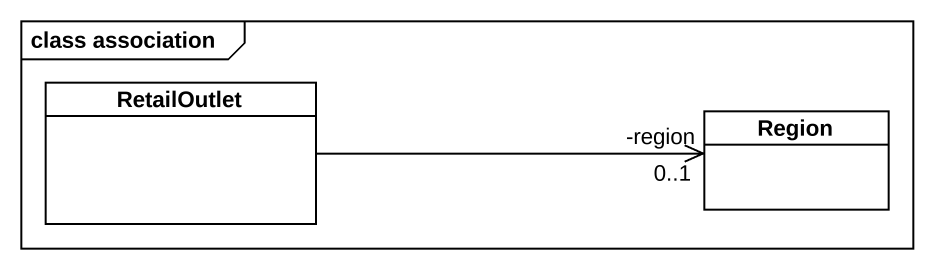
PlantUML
@startuml
mainframe class association
hide circle
hide empty members
class RetailOutlet
class Region
RetailOutlet -right-> "0..1\n-region" Region
@enduml
